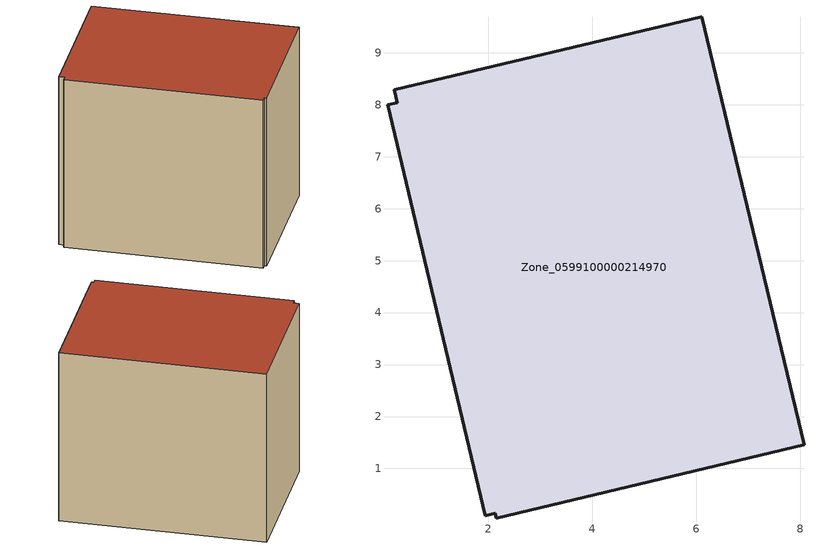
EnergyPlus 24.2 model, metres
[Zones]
Zone_0599100000214970
 floor ground (C_G): 2.15,0.04 2.13,0.14 1.94,0.09 0.06,8 0.25,8.04 0.19,8.29 6.1,9.69 8.07,1.45 z0
 wall outside (C_F): 6.1,9.69 0.19,8.29 0.25,8.04 0.06,8 1.94,0.09 2.13,0.14 2.15,0.04 8.07,1.45 6.1,9.69 z0:7.59
 roof outside (C_R): 1.94,0.09 2.13,0.14 2.15,0.04 8.07,1.45 6.1,9.69 0.19,8.29 0.25,8.04 0.06,8 z7.59
[BUILDING]
Pand.0599100000214970: North Axis=0; Terrain=City; Loads Convergence Tolerance Value=0.04; Temperature Convergence Tolerance Value=0.4; Solar Distribution=FullExterior; Maximum Number of Warmup Days=25; Minimum Number of Warmup Days=1
[Site:Location]
Rotterdam.The.Hague.AP_ZH_NLD Design_Conditions: Latitude=51.96; Longitude=4.45; Time Zone=1; Elevation=-4.5
[SITE:GROUNDTEMPERATURE:BUILDINGSURFACE]
18, 18, 18, 18, 18, 18, 18, 18, 18, 18, 18, 18
[MATERIAL] Thermal Absorptance=0.9; Solar Absorptance=0.7; Visible Absorptance=0.7
Name | Roughness | Thickness | Conductivity | Density | Specific Heat
G.TC.1965-1974 | MediumSmooth | 0.15 | 0.882353 | 540 | 1210
F.TC.1965-1974 | Rough | 0.3 | 0.697674 | 1920 | 840
R.TC.1965-1974 | MediumRough | 0.2 | 0.232558 | 1500 | 1000
[CONSTRUCTION]
C_G: G.TC.1965-1974
C_F: F.TC.1965-1974
C_R: R.TC.1965-1974
[ZONE]
Zone_0599100000214970: Type=1; Multiplier=1; Ceiling Height=Autocalculate; Volume=Autocalculate; Floor Area=autocalculate; Part of Total Floor Area=Yes
[ZONEINFILTRATION:DESIGNFLOWRATE]
Infil_Zone_0599100000214970: Zone or ZoneList or Space or SpaceList=Zone_0599100000214970; Schedule=AlwaysOn; Design Flow Rate Calculation Method=Flow/Area; Flow Rate per Floor Area=0.003; Constant Term Coefficient=1; Temperature Term Coefficient=0; Velocity Term Coefficient=0; Velocity Squared Term Coefficient=0
[HVACTEMPLATE:ZONE:IDEALLOADSAIRSYSTEM]
Zone_0599100000214970: Maximum Heating Supply Air Temperature=50; Minimum Cooling Supply Air Temperature=13; Maximum Heating Supply Air Humidity Ratio=0.0156; Minimum Cooling Supply Air Humidity Ratio=0.0077; Heating Limit=NoLimit; Cooling Limit=NoLimit; Dehumidification Control Type=ConstantSensibleHeatRatio; Cooling Sensible Heat Ratio=0.7; Dehumidification Setpoint=60; Humidification Control Type=None; Humidification Setpoint=30; Outdoor Air Method=None; Outdoor Air Flow Rate per Person=0.00944; Outdoor Air Flow Rate per Zone Floor Area=0; Outdoor Air Flow Rate per Zone=0; Demand Controlled Ventilation Type=None; Outdoor Air Economizer Type=NoEconomizer; Heat Recovery Type=None; Sensible Heat Recovery Effectiveness=0.7; Latent Heat Recovery Effectiveness=0.65
[ZONECONTROL:THERMOSTAT]
ThermostatControl_Zone_0599100000214970: Zone or ZoneList=Zone_0599100000214970; Control Type Schedule=DualSetpointControlType; Control 1=Thermostat_Zone_0599100000214970; Temperature Difference Between Cutout And Setpoint=0
[THERMOSTATSETPOINT:DUALSETPOINT]
Thermostat_Zone_0599100000214970: Heating Setpoint Temperature Schedule=HeatingSetpoint_Zone_0599100000214970; Cooling Setpoint Temperature Schedule=CoolingSetpoint_Zone_0599100000214970
[SCHEDULE:COMPACT]
HeatingSetpoint_Zone_0599100000214970: Through: 12/31, For: AllDays, Until: 24:00, 21
CoolingSetpoint_Zone_0599100000214970: Through: 12/31, For: AllDays, Until: 24:00, 24
DualSetpointControlType: Through: 12/31, For: AllDays, Until: 24:00, 4
AlwaysOn: Through: 12/31, For: AllDays, Until: 24:00, 1
